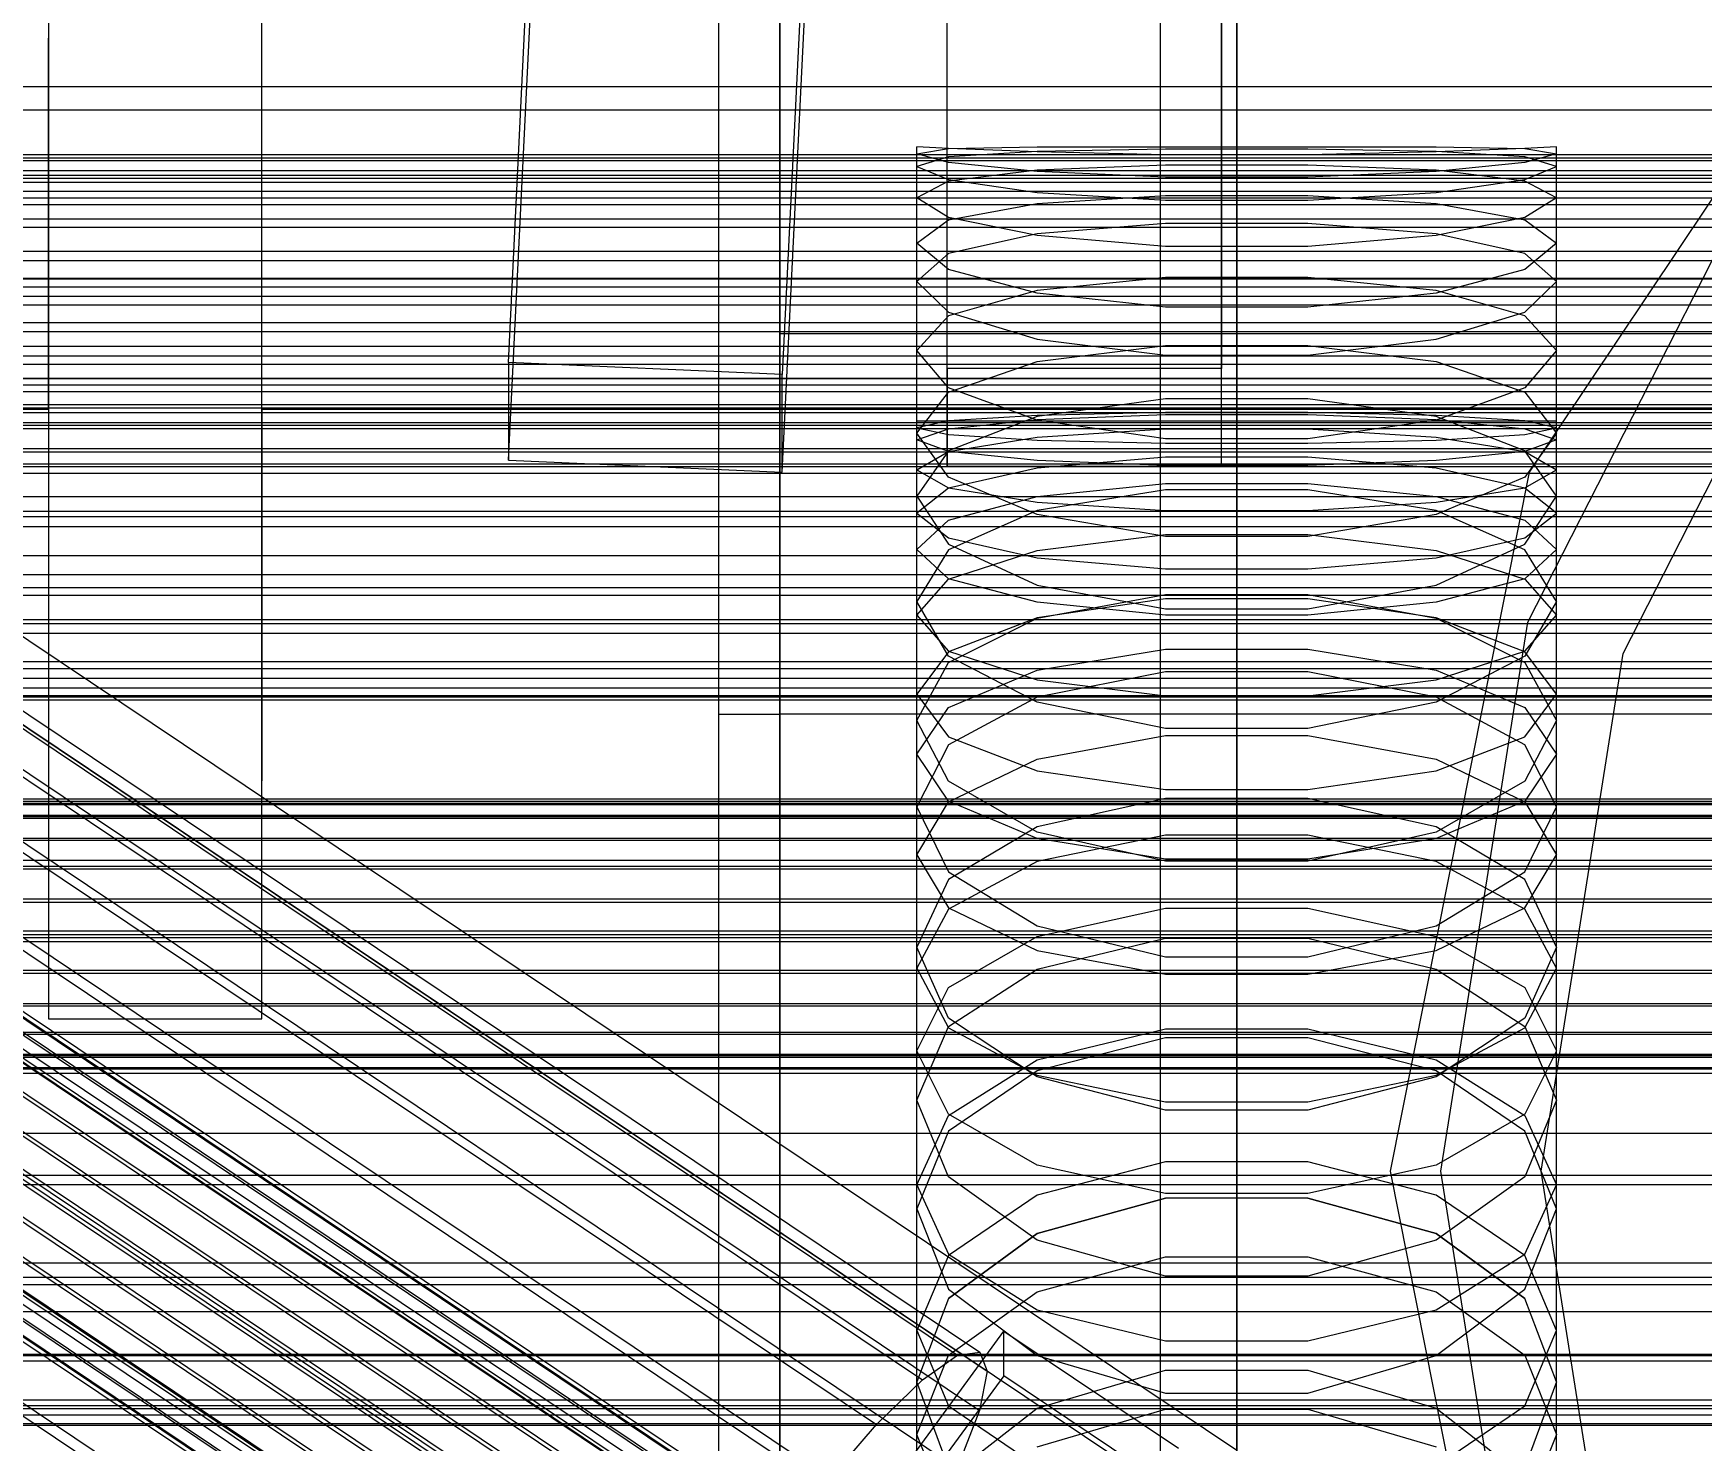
# Model space of a CAD drawing. Header units: millimetres. Extents: x -191664 to 191490, y -197311 to 10263.
# Drawn here: x -209 to -99.5, y -29967.7 to -29875.3 of the extents above; entities that cross this region are included whole.
import ezdxf

# ---------------------------------------------------------------- set-up
doc = ezdxf.new("R2010")
doc.units = ezdxf.units.MM
for name, color, linetype, lineweight in [('COTAS_USUARIO', 1, 'Continuous', 0), ('frontal_briquetadora', 7, 'Continuous', 0), ('frontal_C01', 7, 'Continuous', 0), ('frontal_C02', 7, 'Continuous', 0), ('frontal_C03', 7, 'Continuous', 0), ('frontal_secador', 7, 'Continuous', 0)]:
    doc.layers.add(name, color=color, linetype=linetype, lineweight=lineweight)
doc.dimstyles.new('PLANTA_100', dxfattribs={"dimtxt": 250, "dimasz": 150, "dimexe": 150, "dimexo": 80, "dimgap": 100, "dimtad": 1, "dimtih": 1, "dimtoh": 1, "dimdec": 1, "dimdsep": 46, "dimcen": 0.09, "dimclrd": 1, "dimclre": 1, "dimclrt": 1, "dimadec": 0, "dimazin": 0, "dimtfac": 1, "dimtdec": 4, "dimtofl": 0, "dimtmove": 0, "dimatfit": 3, "dimfxl": 1, "dimtolj": 1, "dimtzin": 0, "dimarcsym": 0})

# ---------------------------------------------------------------- blocks, each defined once
blk = doc.blocks.new('*D106')
at = {"layer": 'COTAS_USUARIO', "color": 1, "lineweight": -2, "transparency": 16777216}
for p, q in [((-1180, -29182.75), (-1180, -29032.75)), ((-60, -29332.75), (-1330, -29332.75)), ((-60, -29700), (-1330, -29700)), ((-1180, -29850), (-1180, -30000))]:
    blk.add_line(p, q, dxfattribs=at)
at = {"layer": 'COTAS_USUARIO', "color": 1, "transparency": 16777216}
for points in [[(-1205, -29182.75), (-1155, -29182.75), (-1180, -29332.75)], [(-1205, -29850), (-1155, -29850), (-1180, -29700)]]:
    blk.add_solid(points, dxfattribs=at)
at = {"layer": 'Defpoints', "color": 0, "transparency": 16777216}
for p in [(-1180, -29332.75), (20, -29332.75), (20, -29700)]:
    blk.add_point(p, dxfattribs=at)
blk = doc.blocks.new('*D109')
at = {"layer": 'COTAS_USUARIO', "color": 1, "lineweight": -2, "transparency": 16777216}
for p, q in [((-80, -28700), (-1350, -28700)), ((-1200, -31850), (-1200, -28850)), ((-80, -32000), (-1350, -32000))]:
    blk.add_line(p, q, dxfattribs=at)
at = {"layer": 'COTAS_USUARIO', "color": 1, "transparency": 16777216}
for points in [[(-1225, -28850), (-1175, -28850), (-1200, -28700)], [(-1225, -31850), (-1175, -31850), (-1200, -32000)]]:
    blk.add_solid(points, dxfattribs=at)
at = {"layer": 'Defpoints', "color": 0, "transparency": 16777216}
for p in [(-1200, -28700), (0, -28700), (0, -32000)]:
    blk.add_point(p, dxfattribs=at)
blk = doc.blocks.new('*D111')
at = {"layer": 'COTAS_USUARIO', "color": 1, "lineweight": -2, "transparency": 16777216}
for p, q in [((-80, -27700), (-1350, -27700)), ((-1200, -31850), (-1200, -27850)), ((-80, -32000), (-1350, -32000))]:
    blk.add_line(p, q, dxfattribs=at)
at = {"layer": 'COTAS_USUARIO', "color": 1, "transparency": 16777216}
for points in [[(-1225, -27850), (-1175, -27850), (-1200, -27700)], [(-1225, -31850), (-1175, -31850), (-1200, -32000)]]:
    blk.add_solid(points, dxfattribs=at)
at = {"layer": 'Defpoints', "color": 0, "transparency": 16777216}
for p in [(-1200, -27700), (0, -27700), (0, -32000)]:
    blk.add_point(p, dxfattribs=at)
blk = doc.blocks.new('*D121')
at = {"layer": 'COTAS_USUARIO', "color": 1, "lineweight": -2, "transparency": 16777216}
for p, q in [((-80, -29000), (-1350, -29000)), ((-1200, -31850), (-1200, -29150)), ((-80, -32000), (-1350, -32000))]:
    blk.add_line(p, q, dxfattribs=at)
at = {"layer": 'COTAS_USUARIO', "color": 1, "transparency": 16777216}
for points in [[(-1225, -29150), (-1175, -29150), (-1200, -29000)], [(-1225, -31850), (-1175, -31850), (-1200, -32000)]]:
    blk.add_solid(points, dxfattribs=at)
at = {"layer": 'Defpoints', "color": 0, "transparency": 16777216}
for p in [(-1200, -29000), (0, -29000), (0, -32000)]:
    blk.add_point(p, dxfattribs=at)

msp = doc.modelspace()

# ---------------------------------------------------------------- linework, layer by layer
at = {"layer": 'frontal_briquetadora', "color": 8, "true_color": 0x6f7d84}
for p, q in [((-164, -29920), (-164, -29765)), ((-160, -29920), (-160, -29765)), ((-164, -29920), (-164, -29865)), ((-160, -29920), (-160, -29865)), ((-164, -29920), (-160, -29920)), ((-164, -30100), (-164, -29920)), ((200, -29920), (-160, -29920)), ((-160, -30100), (-160, -29920))]:
    msp.add_line(p, q, dxfattribs=at)
at = {"layer": 'frontal_briquetadora', "color": 9, "true_color": 0xb9c3c2}
for p, q in [((-208, -29860), (-208, -29940)), ((-194, -29940), (-194, -29860)), ((-160, -29877.07), (-160, -29861.77)), ((-160, -29862.8), (-160, -29877.88)), ((-160, -29883.13), (-160, -29869.69)), ((-160, -29870.94), (-160, -29884.04)), ((-208, -29880.45), (-208, -29875.63)), ((-194, -29880.45), (-194, -29875.63)), ((-160, -29888.25), (-160, -29877.07)), ((-160, -29877.88), (-160, -29888.77)), ((-208, -29889.15), (-208, -29880.45)), ((-194, -29889.15), (-194, -29880.45)), ((-160, -29883.25), (-160, -29882.75)), ((-160, -29883.29), (-160, -29882.75)), ((-160, -29882.75), (-160, -29883.22)), ((-148.92, -29882.86), (-151, -29882.75)), ((-151, -29900.75), (-151, -29882.75)), ((-151, -29883.22), (-148.92, -29882.88)), ((-148.92, -29882.88), (-143.09, -29882.76)), ((-143.09, -29883.09), (-148.92, -29882.86)), ((-143.09, -29883.06), (-148.92, -29883.42)), ((-143.09, -29882.76), (-134.67, -29882.75)), ((-134.67, -29882.92), (-143.09, -29883.06)), ((-134.67, -29883.28), (-143.09, -29883.09)), ((-134.67, -29882.75), (-125.33, -29882.75)), ((-125.33, -29882.92), (-134.67, -29882.92)), ((-125.33, -29882.75), (-116.91, -29882.76)), ((-116.91, -29883.06), (-125.33, -29882.92)), ((-116.91, -29883.09), (-125.33, -29883.28)), ((-116.91, -29882.76), (-111.08, -29882.88)), ((-111.08, -29882.86), (-116.91, -29883.09)), ((-111.08, -29883.42), (-116.91, -29883.06)), ((-109, -29882.75), (-111.08, -29882.86)), ((-111.08, -29882.88), (-109, -29883.22)), ((-109, -29900.75), (-109, -29882.75)), ((-160, -29891.87), (-160, -29883.13)), ((-160, -29883.22), (-160, -29884.7)), ((-160, -29884.76), (-160, -29883.25)), ((-160, -29884.83), (-160, -29883.29)), ((-160, -29884.04), (-160, -29892.35)), ((-148.92, -29883.78), (-151, -29883.22)), ((-151, -29901.2), (-151, -29883.22)), ((-148.92, -29883.42), (-151, -29884.06)), ((-151, -29902), (-151, -29884.06)), ((-151, -29884.06), (-148.92, -29884.91)), ((-143.09, -29884.37), (-148.92, -29883.78)), ((-134.67, -29883.96), (-143.09, -29884.3)), ((-125.33, -29883.28), (-134.67, -29883.28)), ((-125.33, -29883.96), (-134.67, -29883.96)), ((-116.91, -29884.3), (-125.33, -29883.96)), ((-111.08, -29883.78), (-116.91, -29884.37)), ((-109, -29883.22), (-111.08, -29883.78)), ((-109, -29884.06), (-111.08, -29883.42)), ((-111.08, -29884.91), (-109, -29884.06)), ((-109, -29901.2), (-109, -29883.22)), ((-109, -29902), (-109, -29884.06)), ((-160, -29884.7), (-160, -29887.18)), ((-160, -29887.27), (-160, -29884.76)), ((-160, -29887.37), (-160, -29884.83)), ((-148.92, -29885.02), (-151, -29886.11)), ((-143.09, -29884.3), (-148.92, -29885.02)), ((-148.92, -29884.91), (-143.09, -29885.75)), ((-134.67, -29884.76), (-143.09, -29884.37)), ((-125.33, -29884.76), (-134.67, -29884.76)), ((-116.91, -29884.37), (-125.33, -29884.76)), ((-111.08, -29885.02), (-116.91, -29884.3)), ((-116.91, -29885.75), (-111.08, -29884.91)), ((-109, -29886.11), (-111.08, -29885.02)), ((-151, -29903.95), (-151, -29886.11)), ((-148.92, -29887.4), (-151, -29886.11)), ((-143.09, -29885.75), (-134.67, -29886.27)), ((-143.09, -29886.49), (-134.67, -29885.95)), ((-134.67, -29885.95), (-125.33, -29885.95)), ((-134.67, -29886.27), (-125.33, -29886.27)), ((-125.33, -29886.27), (-116.91, -29885.75)), ((-125.33, -29885.95), (-116.91, -29886.49)), ((-109, -29886.11), (-111.08, -29887.4)), ((-109, -29903.95), (-109, -29886.11)), ((-160, -29887.18), (-160, -29890.65)), ((-160, -29890.78), (-160, -29887.27)), ((-160, -29890.9), (-160, -29887.37)), ((-148.92, -29887.56), (-143.09, -29886.49)), ((-143.09, -29888.59), (-148.92, -29887.4)), ((-116.91, -29886.49), (-111.08, -29887.56)), ((-111.08, -29887.4), (-116.91, -29888.59)), ((-160, -29894.22), (-160, -29888.25)), ((-151, -29889.09), (-148.92, -29887.56)), ((-143.09, -29888.46), (-148.92, -29889.77)), ((-134.67, -29887.79), (-143.09, -29888.46)), ((-134.67, -29889.31), (-143.09, -29888.59)), ((-125.33, -29887.79), (-134.67, -29887.79)), ((-116.91, -29888.46), (-125.33, -29887.79)), ((-116.91, -29888.59), (-125.33, -29889.31)), ((-111.08, -29889.77), (-116.91, -29888.46)), ((-111.08, -29887.56), (-109, -29889.09)), ((-208, -29900), (-208, -29889.15)), ((-194, -29900), (-194, -29889.15)), ((-160, -29888.77), (-160, -29894.4)), ((-148.92, -29890.82), (-151, -29889.09)), ((-151, -29906.8), (-151, -29889.09)), ((-125.33, -29889.31), (-134.67, -29889.31)), ((-109, -29889.09), (-111.08, -29890.82)), ((-109, -29906.8), (-109, -29889.09)), ((-160, -29890.65), (-160, -29895.12)), ((-160, -29895.27), (-160, -29890.78)), ((-148.92, -29889.77), (-151, -29891.59)), ((-109, -29891.59), (-111.08, -29889.77)), ((-160, -29895.43), (-160, -29890.9)), ((-160, -29895.04), (-160, -29891.87)), ((-151, -29909.18), (-151, -29891.59)), ((-151, -29891.59), (-148.92, -29893.62)), ((-143.09, -29892.36), (-148.92, -29890.82)), ((-134.67, -29891.33), (-143.09, -29892.2)), ((-125.33, -29891.33), (-134.67, -29891.33)), ((-116.91, -29892.2), (-125.33, -29891.33)), ((-111.08, -29890.82), (-116.91, -29892.36)), ((-111.08, -29893.62), (-109, -29891.59)), ((-109, -29909.18), (-109, -29891.59)), ((-160, -29892.35), (-160, -29895.04)), ((-143.09, -29892.2), (-148.92, -29893.86)), ((-134.67, -29893.28), (-143.09, -29892.36)), ((-116.91, -29892.36), (-125.33, -29893.28)), ((-111.08, -29893.86), (-116.91, -29892.2)), ((-148.92, -29893.86), (-151, -29896.12)), ((-148.92, -29893.62), (-143.09, -29895.39)), ((-125.33, -29893.28), (-134.67, -29893.28)), ((-116.91, -29895.39), (-111.08, -29893.62)), ((-109, -29896.12), (-111.08, -29893.86)), ((-160, -29894.4), (-160, -29894.22)), ((200, -29895.04), (-160, -29895.04)), ((-160, -29895.12), (-160, -29900.55)), ((-160, -29900.74), (-160, -29895.27)), ((-160, -29900.93), (-160, -29895.43)), ((-148.92, -29898.58), (-151, -29896.12)), ((-151, -29913.5), (-151, -29896.12)), ((-143.09, -29895.39), (-134.67, -29896.44)), ((-143.09, -29896.86), (-134.67, -29895.8)), ((-134.67, -29895.8), (-125.33, -29895.8)), ((-125.33, -29896.44), (-116.91, -29895.39)), ((-125.33, -29895.8), (-116.91, -29896.86)), ((-109, -29896.12), (-111.08, -29898.58)), ((-109, -29913.5), (-109, -29896.12)), ((-148.92, -29898.87), (-143.09, -29896.86)), ((-134.67, -29896.44), (-125.33, -29896.44)), ((-116.91, -29896.86), (-111.08, -29898.87)), ((-151, -29901.55), (-148.92, -29898.87)), ((-143.09, -29900.7), (-148.92, -29898.58)), ((-134.67, -29899.29), (-143.09, -29900.47)), ((-125.33, -29899.29), (-134.67, -29899.29)), ((-116.91, -29900.47), (-125.33, -29899.29)), ((-111.08, -29898.58), (-116.91, -29900.7)), ((-111.08, -29898.87), (-109, -29901.55)), ((-208, -29900), (-210, -29900)), ((-208, -29900), (-208, -29910.85)), ((184, -29900), (-194, -29900)), ((-194, -29900), (-194, -29910.85)), ((-160, -29900.55), (-160, -29906.95)), ((-143.09, -29900.4), (-148.92, -29900.75)), ((-143.09, -29900.47), (-148.92, -29902.71)), ((-134.67, -29900.2), (-143.09, -29900.4)), ((-143.09, -29900.66), (-134.67, -29900.33)), ((-125.33, -29900.2), (-134.67, -29900.2)), ((-134.67, -29900.33), (-125.33, -29900.33)), ((-116.91, -29900.4), (-125.33, -29900.2)), ((-125.33, -29900.33), (-116.91, -29900.66)), ((-111.08, -29900.75), (-116.91, -29900.4)), ((-111.08, -29902.71), (-116.91, -29900.47)), ((-160, -29907.17), (-160, -29900.74)), ((-160, -29907.38), (-160, -29900.93)), ((-151, -29900.75), (-148.92, -29900.75)), ((-148.92, -29900.75), (-151, -29901.2)), ((-151, -29901.2), (-148.92, -29901.65)), ((-151, -29902), (-148.92, -29901.26)), ((-148.92, -29904.44), (-151, -29901.55)), ((-151, -29918.69), (-151, -29901.55)), ((-148.92, -29901.26), (-143.09, -29900.66)), ((-148.92, -29900.75), (-143.09, -29900.75)), ((-148.92, -29901.65), (-143.09, -29902.01)), ((-134.67, -29901.93), (-143.09, -29900.7)), ((-143.09, -29900.75), (-134.67, -29900.75)), ((-143.09, -29901.81), (-134.67, -29901.28)), ((-134.67, -29900.75), (-125.33, -29900.75)), ((-134.67, -29901.28), (-125.33, -29901.28)), ((-116.91, -29900.7), (-125.33, -29901.93)), ((-125.33, -29900.75), (-116.91, -29900.75)), ((-125.33, -29901.28), (-116.91, -29901.81)), ((-116.91, -29900.66), (-111.08, -29901.26)), ((-116.91, -29900.75), (-111.08, -29900.75)), ((-116.91, -29902.01), (-111.08, -29901.65)), ((-111.08, -29900.75), (-109, -29900.75)), ((-109, -29901.2), (-111.08, -29900.75)), ((-111.08, -29901.65), (-109, -29901.2)), ((-111.08, -29901.26), (-109, -29902)), ((-109, -29901.55), (-111.08, -29904.44)), ((-109, -29918.69), (-109, -29901.55)), ((-148.92, -29902.75), (-151, -29902)), ((-148.92, -29902.71), (-151, -29905.68)), ((-151, -29903.95), (-148.92, -29902.76)), ((-148.92, -29902.76), (-143.09, -29901.81)), ((-143.09, -29903.34), (-148.92, -29902.75)), ((-143.09, -29902.01), (-134.67, -29902.21)), ((-125.33, -29901.93), (-134.67, -29901.93)), ((-134.67, -29902.21), (-125.33, -29902.21)), ((-125.33, -29902.21), (-116.91, -29902.01)), ((-116.91, -29901.81), (-111.08, -29902.76)), ((-111.08, -29902.75), (-116.91, -29903.34)), ((-109, -29902), (-111.08, -29902.75)), ((-109, -29905.68), (-111.08, -29902.71)), ((-111.08, -29902.76), (-109, -29903.95)), ((-143.09, -29903.86), (-148.92, -29905.16)), ((-134.67, -29903.13), (-143.09, -29903.86)), ((-134.67, -29903.67), (-143.09, -29903.34)), ((-125.33, -29903.13), (-134.67, -29903.13)), ((-125.33, -29903.67), (-134.67, -29903.67)), ((-116.91, -29903.86), (-125.33, -29903.13)), ((-116.91, -29903.34), (-125.33, -29903.67)), ((-111.08, -29905.16), (-116.91, -29903.86)), ((-151, -29903.95), (-148.92, -29905.14)), ((-143.09, -29906.9), (-148.92, -29904.44)), ((-143.09, -29905.72), (-134.67, -29904.86)), ((-134.67, -29904.86), (-125.33, -29904.86)), ((-125.33, -29904.86), (-116.91, -29905.72)), ((-111.08, -29904.44), (-116.91, -29906.9)), ((-111.08, -29905.14), (-109, -29903.95)), ((-148.92, -29905.16), (-151, -29906.8)), ((-151, -29922.63), (-151, -29905.68)), ((-151, -29905.68), (-148.92, -29908.85)), ((-148.92, -29905.14), (-143.09, -29906.09)), ((-148.92, -29907.26), (-143.09, -29905.72)), ((-134.67, -29905.27), (-143.09, -29906.64)), ((-143.09, -29906.09), (-134.67, -29906.62)), ((-125.33, -29905.27), (-134.67, -29905.27)), ((-116.91, -29906.64), (-125.33, -29905.27)), ((-125.33, -29906.62), (-116.91, -29906.09)), ((-116.91, -29906.09), (-111.08, -29905.14)), ((-116.91, -29905.72), (-111.08, -29907.26)), ((-109, -29906.8), (-111.08, -29905.16)), ((-111.08, -29908.85), (-109, -29905.68)), ((-109, -29922.63), (-109, -29905.68)), ((-160, -29906.95), (-160, -29914.29)), ((-160, -29914.54), (-160, -29907.17)), ((-151, -29906.8), (-148.92, -29908.43)), ((-143.09, -29906.64), (-148.92, -29909.22)), ((-134.67, -29908.33), (-143.09, -29906.9)), ((-134.67, -29906.62), (-125.33, -29906.62)), ((-116.91, -29906.9), (-125.33, -29908.33)), ((-111.08, -29909.22), (-116.91, -29906.64)), ((-111.08, -29908.43), (-109, -29906.8)), ((-160, -29914.78), (-160, -29907.38)), ((-151, -29909.18), (-148.92, -29907.26)), ((-143.09, -29909.25), (-134.67, -29908.2)), ((-134.67, -29908.2), (-125.33, -29908.2)), ((-125.33, -29908.2), (-116.91, -29909.25)), ((-111.08, -29907.26), (-109, -29909.18)), ((-148.92, -29911.11), (-151, -29909.18)), ((-148.92, -29909.22), (-151, -29912.61)), ((-148.92, -29908.43), (-143.09, -29909.73)), ((-148.92, -29908.85), (-143.09, -29911.53)), ((-148.92, -29911.14), (-143.09, -29909.25)), ((-125.33, -29908.33), (-134.67, -29908.33)), ((-116.91, -29909.73), (-111.08, -29908.43)), ((-116.91, -29911.53), (-111.08, -29908.85)), ((-116.91, -29909.25), (-111.08, -29911.14)), ((-109, -29909.18), (-111.08, -29911.11)), ((-109, -29912.61), (-111.08, -29909.22)), ((-143.09, -29909.73), (-134.67, -29910.46)), ((-134.67, -29910.46), (-125.33, -29910.46)), ((-125.33, -29910.46), (-116.91, -29909.73)), ((-208, -29910.85), (-208, -29919.55)), ((-194, -29910.85), (-194, -29919.55)), ((-151, -29913.5), (-148.92, -29911.14)), ((-143.09, -29912.65), (-148.92, -29911.11)), ((-143.09, -29911.53), (-134.67, -29913.08)), ((-125.33, -29913.08), (-116.91, -29911.53)), ((-111.08, -29911.11), (-116.91, -29912.65)), ((-111.08, -29911.14), (-109, -29913.5)), ((-148.92, -29916.19), (-151, -29912.61)), ((-151, -29929.24), (-151, -29912.61)), ((-143.09, -29913.7), (-134.67, -29912.14)), ((-134.67, -29912.43), (-143.09, -29913.67)), ((-134.67, -29913.51), (-143.09, -29912.65)), ((-134.67, -29912.14), (-125.33, -29912.14)), ((-125.33, -29912.43), (-134.67, -29912.43)), ((-125.33, -29912.14), (-116.91, -29913.7)), ((-116.91, -29913.67), (-125.33, -29912.43)), ((-116.91, -29912.65), (-125.33, -29913.51)), ((-109, -29912.61), (-111.08, -29916.19)), ((-109, -29929.24), (-109, -29912.61)), ((-151, -29913.5), (-148.92, -29915.86)), ((-143.09, -29913.67), (-148.92, -29915.9)), ((-148.92, -29916.61), (-143.09, -29913.7)), ((-134.67, -29913.08), (-125.33, -29913.08)), ((-125.33, -29913.51), (-134.67, -29913.51)), ((-111.08, -29915.9), (-116.91, -29913.67)), ((-116.91, -29913.7), (-111.08, -29916.61)), ((-111.08, -29915.86), (-109, -29913.5)), ((-160, -29914.29), (-160, -29922.56)), ((-160, -29922.84), (-160, -29914.54)), ((-160, -29923.11), (-160, -29914.78)), ((-148.92, -29915.9), (-151, -29918.69)), ((-148.92, -29915.86), (-143.09, -29917.75)), ((-143.09, -29917.1), (-134.67, -29915.73)), ((-134.67, -29915.73), (-125.33, -29915.73)), ((-125.33, -29915.73), (-116.91, -29917.1)), ((-116.91, -29917.75), (-111.08, -29915.86)), ((-109, -29918.69), (-111.08, -29915.9)), ((-151, -29920.41), (-148.92, -29916.61)), ((-143.09, -29919.21), (-148.92, -29916.19)), ((-111.08, -29916.19), (-116.91, -29919.21)), ((-111.08, -29916.61), (-109, -29920.41)), ((-148.92, -29919.56), (-143.09, -29917.1)), ((-134.67, -29917.21), (-143.09, -29918.89)), ((-143.09, -29917.75), (-134.67, -29918.8)), ((-125.33, -29917.21), (-134.67, -29917.21)), ((-116.91, -29918.89), (-125.33, -29917.21)), ((-125.33, -29918.8), (-116.91, -29917.75)), ((-116.91, -29917.1), (-111.08, -29919.56)), ((-151, -29918.69), (-148.92, -29921.48)), ((-143.09, -29918.89), (-148.92, -29922.02)), ((-134.67, -29920.94), (-143.09, -29919.21)), ((-134.67, -29918.8), (-125.33, -29918.8)), ((-116.91, -29919.21), (-125.33, -29920.94)), ((-111.08, -29922.02), (-116.91, -29918.89)), ((-111.08, -29921.48), (-109, -29918.69)), ((-208, -29919.55), (-208, -29924.37)), ((-194, -29919.55), (-194, -29924.37)), ((-151, -29922.63), (-148.92, -29919.56)), ((-111.08, -29919.56), (-109, -29922.63)), ((-148.92, -29924.4), (-151, -29920.41)), ((-151, -29936.68), (-151, -29920.41)), ((-143.09, -29922.96), (-134.67, -29921.4)), ((-125.33, -29920.94), (-134.67, -29920.94)), ((-134.67, -29921.4), (-125.33, -29921.4)), ((-125.33, -29921.4), (-116.91, -29922.96)), ((-109, -29920.41), (-111.08, -29924.4)), ((-109, -29936.68), (-109, -29920.41)), ((-148.92, -29922.02), (-151, -29926.09)), ((-148.92, -29921.48), (-143.09, -29923.71)), ((-116.91, -29923.71), (-111.08, -29921.48)), ((-109, -29926.09), (-111.08, -29922.02)), ((-160, -29922.56), (-160, -29931.74)), ((-160, -29932.04), (-160, -29922.84)), ((-160, -29932.34), (-160, -29923.11)), ((-148.92, -29925.7), (-151, -29922.63)), ((-148.92, -29925.75), (-143.09, -29922.96)), ((-116.91, -29922.96), (-111.08, -29925.75)), ((-109, -29922.63), (-111.08, -29925.7)), ((-143.09, -29927.74), (-148.92, -29924.4)), ((-143.09, -29923.71), (-134.67, -29924.95)), ((-125.33, -29924.95), (-116.91, -29923.71)), ((-111.08, -29924.4), (-116.91, -29927.74)), ((-151, -29929.24), (-148.92, -29925.75)), ((-143.09, -29928.16), (-148.92, -29925.7)), ((-134.67, -29925.53), (-143.09, -29927.39)), ((-134.67, -29924.95), (-125.33, -29924.95)), ((-125.33, -29925.53), (-134.67, -29925.53)), ((-116.91, -29927.39), (-125.33, -29925.53)), ((-111.08, -29925.7), (-116.91, -29928.16)), ((-111.08, -29925.75), (-109, -29929.24)), ((-151, -29942.1), (-151, -29926.09)), ((-151, -29926.09), (-148.92, -29930.34)), ((-111.08, -29930.34), (-109, -29926.09)), ((-109, -29942.1), (-109, -29926.09)), ((-143.09, -29927.39), (-148.92, -29930.84)), ((-134.67, -29929.65), (-143.09, -29927.74)), ((-134.67, -29927.93), (-143.09, -29929.66)), ((-125.33, -29927.93), (-134.67, -29927.93)), ((-116.91, -29927.74), (-125.33, -29929.65)), ((-116.91, -29929.66), (-125.33, -29927.93)), ((-111.08, -29930.84), (-116.91, -29927.39)), ((-134.67, -29929.52), (-143.09, -29928.16)), ((-116.91, -29928.16), (-125.33, -29929.52)), ((-151, -29929.24), (-148.92, -29932.72)), ((-143.09, -29929.66), (-148.92, -29932.79)), ((-125.33, -29929.52), (-134.67, -29929.52)), ((-125.33, -29929.65), (-134.67, -29929.65)), ((-111.08, -29932.79), (-116.91, -29929.66)), ((-111.08, -29932.72), (-109, -29929.24)), ((-148.92, -29930.84), (-151, -29935.3)), ((-148.92, -29930.34), (-143.09, -29933.89)), ((-116.91, -29933.89), (-111.08, -29930.34)), ((-109, -29935.3), (-111.08, -29930.84)), ((-160, -29931.74), (-160, -29941.79)), ((-160, -29942.12), (-160, -29932.04)), ((-160, -29942.45), (-160, -29932.34)), ((-148.92, -29932.79), (-151, -29936.68)), ((-148.92, -29932.72), (-143.09, -29935.52)), ((-143.09, -29934.6), (-134.67, -29932.74)), ((-134.67, -29932.74), (-125.33, -29932.74)), ((-125.33, -29932.74), (-116.91, -29934.6)), ((-116.91, -29935.52), (-111.08, -29932.72)), ((-109, -29936.68), (-111.08, -29932.79)), ((-148.92, -29937.94), (-143.09, -29934.6)), ((-143.09, -29933.89), (-134.67, -29935.92)), ((-125.33, -29935.92), (-116.91, -29933.89)), ((-116.91, -29934.6), (-111.08, -29937.94)), ((-148.92, -29939.95), (-151, -29935.3)), ((-151, -29950.89), (-151, -29935.3)), ((-143.09, -29936.73), (-134.67, -29934.69)), ((-143.09, -29935.52), (-134.67, -29937.07)), ((-134.67, -29934.69), (-125.33, -29934.69)), ((-125.33, -29934.69), (-116.91, -29936.73)), ((-125.33, -29937.07), (-116.91, -29935.52)), ((-109, -29935.3), (-111.08, -29939.95)), ((-109, -29950.89), (-109, -29935.3)), ((-151, -29936.68), (-148.92, -29940.58)), ((-148.92, -29940.49), (-143.09, -29936.73)), ((-134.67, -29935.92), (-125.33, -29935.92)), ((-116.91, -29936.73), (-111.08, -29940.49)), ((-111.08, -29940.58), (-109, -29936.68)), ((-134.67, -29937.07), (-125.33, -29937.07)), ((-151, -29942.1), (-148.92, -29937.94)), ((-111.08, -29937.94), (-109, -29942.1)), ((-208, -29940), (-194, -29940)), ((-143.09, -29943.81), (-148.92, -29939.95)), ((-111.08, -29939.95), (-116.91, -29943.81)), ((-151, -29945.33), (-148.92, -29940.49)), ((-148.92, -29940.58), (-143.09, -29943.7)), ((-143.09, -29942.68), (-134.67, -29940.65)), ((-134.67, -29940.65), (-125.33, -29940.65)), ((-125.33, -29940.65), (-116.91, -29942.68)), ((-116.91, -29943.7), (-111.08, -29940.58)), ((-111.08, -29940.49), (-109, -29945.33)), ((-160, -29941.79), (-160, -29952.7)), ((-160, -29953.06), (-160, -29942.12)), ((-148.92, -29946.26), (-151, -29942.1)), ((-134.67, -29941.25), (-143.09, -29943.4)), ((-125.33, -29941.25), (-134.67, -29941.25)), ((-116.91, -29943.4), (-125.33, -29941.25)), ((-109, -29942.1), (-111.08, -29946.26)), ((-160, -29953.41), (-160, -29942.45)), ((-148.92, -29946.33), (-143.09, -29942.68)), ((-116.91, -29942.68), (-111.08, -29946.33)), ((-143.09, -29943.4), (-148.92, -29947.37)), ((-143.09, -29943.7), (-134.67, -29945.44)), ((-134.67, -29946), (-143.09, -29943.81)), ((-125.33, -29945.44), (-116.91, -29943.7)), ((-116.91, -29943.81), (-125.33, -29946)), ((-111.08, -29947.37), (-116.91, -29943.4)), ((-148.92, -29950.36), (-151, -29945.33)), ((-151, -29960.46), (-151, -29945.33)), ((-134.67, -29945.44), (-125.33, -29945.44)), ((-109, -29945.33), (-111.08, -29950.36)), ((-109, -29960.46), (-109, -29945.33)), ((-151, -29950.89), (-148.92, -29946.33)), ((-143.09, -29949.6), (-148.92, -29946.26)), ((-125.33, -29946), (-134.67, -29946)), ((-111.08, -29946.26), (-116.91, -29949.6)), ((-111.08, -29946.33), (-109, -29950.89)), ((-148.92, -29947.37), (-151, -29952.47)), ((-109, -29952.47), (-111.08, -29947.37)), ((-134.67, -29949.37), (-143.09, -29951.57)), ((-134.67, -29951.45), (-143.09, -29949.6)), ((-125.33, -29949.37), (-134.67, -29949.37)), ((-116.91, -29951.57), (-125.33, -29949.37)), ((-116.91, -29949.6), (-125.33, -29951.45)), ((-151, -29950.89), (-148.92, -29955.45)), ((-143.09, -29954.52), (-148.92, -29950.36)), ((-111.08, -29950.36), (-116.91, -29954.52)), ((-111.08, -29955.45), (-109, -29950.89)), ((-143.09, -29951.57), (-148.92, -29955.52)), ((-134.67, -29951.77), (-143.09, -29954.08)), ((-143.09, -29954.09), (-134.67, -29951.77)), ((-125.33, -29951.45), (-134.67, -29951.45)), ((-125.33, -29951.77), (-134.67, -29951.77)), ((-116.91, -29954.08), (-125.33, -29951.77)), ((-125.33, -29951.77), (-116.91, -29954.09)), ((-111.08, -29955.52), (-116.91, -29951.57)), ((-160, -29952.7), (-160, -29964.44)), ((-160, -29964.82), (-160, -29953.06)), ((-151, -29967.27), (-151, -29952.47)), ((-151, -29952.47), (-148.92, -29957.74)), ((-111.08, -29957.74), (-109, -29952.47)), ((-109, -29967.27), (-109, -29952.47)), ((-160, -29965.2), (-160, -29953.41)), ((-143.09, -29954.08), (-148.92, -29958.34)), ((-148.92, -29958.34), (-143.09, -29954.09)), ((-111.08, -29958.34), (-116.91, -29954.08)), ((-116.91, -29954.09), (-111.08, -29958.34)), ((-134.67, -29956.88), (-143.09, -29954.52)), ((-116.91, -29954.52), (-125.33, -29956.88)), ((-148.92, -29955.52), (-151, -29960.46)), ((-148.92, -29955.45), (-143.09, -29959.1)), ((-143.09, -29957.92), (-134.67, -29955.61)), ((-134.67, -29955.61), (-125.33, -29955.61)), ((-125.33, -29955.61), (-116.91, -29957.92)), ((-116.91, -29959.1), (-111.08, -29955.45)), ((-109, -29960.46), (-111.08, -29955.52)), ((-125.33, -29956.88), (-134.67, -29956.88)), ((-148.92, -29958.34), (-151, -29963.81)), ((-148.92, -29957.74), (-143.09, -29962.09)), ((-148.92, -29962.08), (-143.09, -29957.92)), ((-116.91, -29962.09), (-111.08, -29957.74)), ((-116.91, -29957.92), (-111.08, -29962.08)), ((-109, -29963.81), (-111.08, -29958.34)), ((-143.09, -29959.1), (-134.67, -29961.13)), ((-125.33, -29961.13), (-116.91, -29959.1)), ((-151, -29960.46), (-148.92, -29965.4)), ((-111.08, -29965.4), (-109, -29960.46)), ((-134.67, -29961.13), (-125.33, -29961.13)), ((-151, -29967.27), (-148.92, -29962.08)), ((-143.09, -29962.09), (-134.67, -29964.56)), ((-143.09, -29965.54), (-134.67, -29963.06)), ((-134.67, -29963.06), (-125.33, -29963.06)), ((-125.33, -29964.56), (-116.91, -29962.09)), ((-125.33, -29963.06), (-116.91, -29965.54)), ((-111.08, -29962.08), (-109, -29967.27)), ((-148.92, -29969.44), (-151, -29963.81)), ((-151, -29978.09), (-151, -29963.81)), ((-109, -29963.81), (-111.08, -29969.44)), ((-109, -29978.09), (-109, -29963.81)), ((-160, -29964.44), (-160, -29976.97)), ((-160, -29977.38), (-160, -29964.82)), ((-160, -29977.78), (-160, -29965.2)), ((-134.67, -29964.56), (-125.33, -29964.56)), ((-148.92, -29965.4), (-143.09, -29969.36)), ((-148.92, -29970.08), (-143.09, -29965.54)), ((-143.09, -29968.09), (-134.67, -29965.62)), ((-134.67, -29965.62), (-125.33, -29965.62)), ((-125.33, -29965.62), (-116.91, -29968.09)), ((-116.91, -29969.36), (-111.08, -29965.4)), ((-116.91, -29965.54), (-111.08, -29970.08)), ((-148.92, -29972.45), (-151, -29967.27)), ((-109, -29967.27), (-111.08, -29972.45))]:
    msp.add_line(p, q, dxfattribs=at)
at = {"layer": 'frontal_C01', "color": 139, "true_color": 0x345e4e}
for p, q in [((-130, -30116.06), (-130, -29803.88)), ((-130, -29809.56), (-130, -30121.75))]:
    msp.add_line(p, q, dxfattribs=at)
at = {"layer": 'frontal_C01', "color": 139, "true_color": 0x354b57}
for p, q in [((-177.81, -29896.92), (-174.94, -29838.1)), ((-156.96, -29838.89), (-159.83, -29897.7)), ((-177.81, -29903.32), (-174.94, -29844.5)), ((-159.83, -29904.11), (-156.96, -29845.29)), ((-149, -29897.31), (-149, -29852.22)), ((-131, -29852.22), (-131, -29897.31)), ((-149, -29903.71), (-149, -29858.62)), ((-131, -29903.71), (-131, -29858.62)), ((-425, -29891.43), (425, -29891.43)), ((-159.83, -29897.7), (-177.81, -29896.92)), ((-177.81, -29896.92), (-177.81, -29903.32)), ((-131, -29897.31), (-149, -29897.31)), ((-149, -29897.31), (-149, -29903.71)), ((-131, -29903.71), (-131, -29897.31)), ((-159.83, -29904.11), (-159.83, -29897.7)), ((425, -29902.8), (-425, -29902.8)), ((-177.81, -29903.32), (-159.83, -29904.11)), ((-149, -29903.71), (-131, -29903.71)), ((425, -29907.7), (-425, -29907.7)), ((-425, -29919.06), (425, -29919.06))]:
    msp.add_line(p, q, dxfattribs=at)
at = {"layer": 'frontal_C02', "color": 139, "true_color": 0x345e4e}
for p, q in [((-130, -29968.33), (-130, -29683.51)), ((-130, -29689.25), (-130, -29974.07)), ((-130, -29968.33), (-228.3, -29902.47)), ((-228.3, -29908.22), (-130, -29974.07))]:
    msp.add_line(p, q, dxfattribs=at)
at = {"layer": 'frontal_C02', "color": 252, "true_color": 0x83939a}
for p, q in [((-332.63, -29838.58), (-148.32, -29962.07)), ((-331.18, -29838.38), (-146.87, -29961.87)), ((-334.94, -29840.21), (-150.63, -29963.69)), ((-330.69, -29839.63), (-146.38, -29963.11)), ((-331.2, -29842.23), (-146.89, -29965.71)), ((-337.95, -29843.15), (-153.64, -29966.63)), ((-332.66, -29846.01), (-148.35, -29969.49)), ((-341.46, -29847.2), (-157.15, -29970.69)), ((-334.98, -29850.7), (-150.67, -29974.19)), ((-160.92, -29975.58), (-345.23, -29852.1)), ((-338, -29856), (-153.69, -29979.49)), ((-349, -29857.5), (-164.69, -29980.98)), ((-341.52, -29861.54), (-157.21, -29985.03)), ((-352.52, -29863.04), (-168.21, -29986.52)), ((-345.29, -29866.94), (-160.98, -29990.43)), ((-355.54, -29868.34), (-171.23, -29991.82)), ((-349.06, -29871.84), (-164.75, -29995.32)), ((-311.15, -29878.8), (311.15, -29878.8)), ((-311.15, -29880.33), (311.15, -29880.33)), ((311.15, -29884.83), (-311.15, -29884.83)), ((-311.15, -29886.54), (311.15, -29886.54)), ((-311.15, -29891.37), (311.15, -29891.37)), ((-311.15, -29893.14), (311.15, -29893.14)), ((-311.15, -29897.97), (311.15, -29897.97)), ((-311.15, -29899.68), (311.15, -29899.68)), ((-311.15, -29904.18), (311.15, -29904.18)), ((-311.15, -29905.71), (311.15, -29905.71)), ((-311.15, -29909.58), (311.15, -29909.58)), ((-311.15, -29910.83), (311.15, -29910.83)), ((-311.15, -29913.79), (311.15, -29913.79)), ((-311.15, -29914.68), (311.15, -29914.68)), ((-311.15, -29916.54), (311.15, -29916.54)), ((-311.15, -29917), (311.15, -29917)), ((-311.15, -29917.64), (311.15, -29917.64)), ((-148.32, -29962.07), (-146.87, -29961.87)), ((-146.87, -29961.87), (-146.38, -29963.11)), ((-150.63, -29963.69), (-148.32, -29962.07)), ((-153.64, -29966.63), (-150.63, -29963.69)), ((-146.38, -29963.11), (-146.89, -29965.71)), ((-146.89, -29965.71), (-148.35, -29969.49)), ((-157.15, -29970.69), (-153.64, -29966.63))]:
    msp.add_line(p, q, dxfattribs=at)
at = {"layer": 'frontal_C02', "color": 9, "true_color": 0xbac6cb}
for p, q in [((-355.53, -29842.22), (-141.73, -29985.46)), ((-355.02, -29842.15), (-141.22, -29985.39)), ((-354.84, -29842.59), (-141.04, -29985.84)), ((-356.35, -29842.8), (-142.55, -29986.04)), ((-355.02, -29843.51), (-141.22, -29986.76)), ((-357.42, -29843.84), (-143.62, -29987.08)), ((-358.66, -29845.28), (-144.86, -29988.52)), ((-355.54, -29844.85), (-141.74, -29988.09)), ((-356.36, -29846.52), (-142.56, -29989.76)), ((-146.2, -29990.25), (-360, -29847.01)), ((-361.33, -29848.93), (-147.53, -29992.17)), ((-357.43, -29848.4), (-143.64, -29991.64)), ((-362.58, -29850.89), (-148.78, -29994.13)), ((-358.68, -29850.36), (-144.88, -29993.6)), ((-360.02, -29852.27), (-146.22, -29995.51)), ((-363.65, -29852.77), (-149.85, -29996.01)), ((-364.47, -29854.43), (-150.67, -29997.67)), ((-361.35, -29854.01), (-147.55, -29997.25)), ((-362.6, -29855.44), (-148.8, -29998.69)), ((-365.17, -29856.69), (-151.37, -29999.93)), ((-364.99, -29855.77), (-151.19, -29999.01)), ((-363.66, -29856.49), (-149.86, -29999.73)), ((-364.99, -29857.13), (-151.2, -30000.37)), ((-364.48, -29857.06), (-150.68, -30000.3)), ((-440, -29883.26), (440, -29883.26)), ((-440, -29883.48), (440, -29883.48)), ((-440, -29883.65), (440, -29883.65)), ((-440, -29884.31), (440, -29884.31)), ((-440, -29884.62), (440, -29884.62)), ((-440, -29885.67), (440, -29885.67)), ((-440, -29886.11), (440, -29886.11)), ((-440, -29887.48), (440, -29887.48)), ((-440, -29888.03), (440, -29888.03)), ((440, -29889.62), (-440, -29889.62)), ((-440, -29890.23), (440, -29890.23)), ((-440, -29891.94), (440, -29891.94)), ((-440, -29892.57), (440, -29892.57)), ((-440, -29894.28), (440, -29894.28)), ((-440, -29894.88), (440, -29894.88)), ((-440, -29896.48), (440, -29896.48)), ((-440, -29897.02), (440, -29897.02)), ((-440, -29898.39), (440, -29898.39)), ((-440, -29898.83), (440, -29898.83)), ((-440, -29899.89), (440, -29899.89)), ((-440, -29900.2), (440, -29900.2)), ((-440, -29900.86), (440, -29900.86)), ((-440, -29901.02), (440, -29901.02)), ((-440, -29901.25), (440, -29901.25))]:
    msp.add_line(p, q, dxfattribs=at)
at = {"layer": 'frontal_C02', "color": 139, "true_color": 0x354b57}
for p, q in [((-450, -29914.05), (450, -29914.05)), ((450, -29925.74), (-450, -29925.74)), ((450, -29947.52), (-450, -29947.52)), ((-450, -29959.21), (450, -29959.21)), ((-172.81, -29998.09), (-145.28, -29960.5)), ((-145.29, -29963.42), (-145.28, -29960.5)), ((-145.28, -29960.5), (-133.81, -29968.18)), ((-145.29, -29963.42), (-172.82, -30001.02)), ((-133.82, -29971.11), (-145.29, -29963.42))]:
    msp.add_line(p, q, dxfattribs=at)
at = {"layer": 'frontal_C03', "color": 139, "true_color": 0x354b57}
for p, q in [((-450, -29885.09), (450, -29885.09)), ((450, -29895.86), (-450, -29895.86)), ((450, -29918.8), (-450, -29918.8)), ((-450, -29929.57), (450, -29929.57))]:
    msp.add_line(p, q, dxfattribs=at)
at = {"layer": 'frontal_C03', "color": 139, "true_color": 0x345e4e}
for p, q in [((0, -29897.97), (-250, -29897.97)), ((-250, -29903.75), (0, -29903.75))]:
    msp.add_line(p, q, dxfattribs=at)
at = {"layer": 'frontal_C03', "color": 252, "true_color": 0x83939a}
for p, q in [((-250, -29902.57), (250, -29902.57)), ((-250, -29903.57), (250, -29903.57)), ((-250, -29903.75), (250, -29903.75)), ((-250, -29906.68), (250, -29906.68)), ((-250, -29907.03), (250, -29907.03)), ((-250, -29911.69), (250, -29911.69)), ((-250, -29912.18), (250, -29912.18)), ((-250, -29918.26), (250, -29918.26)), ((-250, -29918.87), (250, -29918.87)), ((250, -29925.95), (-250, -29925.95)), ((-250, -29926.62), (250, -29926.62)), ((-250, -29934.22), (250, -29934.22)), ((-250, -29934.91), (250, -29934.91)), ((-250, -29942.51), (250, -29942.51)), ((-250, -29943.18), (250, -29943.18)), ((-250, -29950.26), (250, -29950.26)), ((-250, -29950.86), (250, -29950.86)), ((-250, -29956.94), (250, -29956.94)), ((-250, -29957.44), (250, -29957.44)), ((-250, -29962.1), (250, -29962.1)), ((-250, -29962.45), (250, -29962.45)), ((-250, -29965.38), (250, -29965.38)), ((-250, -29965.56), (250, -29965.56)), ((-250, -29966.56), (250, -29966.56))]:
    msp.add_line(p, q, dxfattribs=at)
at = {"layer": 'frontal_C03', "color": 9, "true_color": 0xbac6cb}
for p, q in [((-268, -29925.56), (268, -29925.56)), ((-268, -29925.85), (268, -29925.85)), ((-268, -29925.9), (268, -29925.9)), ((-268, -29926.72), (268, -29926.72)), ((-268, -29926.82), (268, -29926.82)), ((-268, -29928.13), (268, -29928.13)), ((-268, -29928.27), (268, -29928.27)), ((-268, -29929.98), (268, -29929.98)), ((-268, -29930.15), (268, -29930.15)), ((268, -29932.14), (-268, -29932.14)), ((-268, -29932.33), (268, -29932.33)), ((-268, -29934.47), (268, -29934.47)), ((-268, -29934.66), (268, -29934.66)), ((-268, -29936.8), (268, -29936.8)), ((-268, -29936.99), (268, -29936.99)), ((-268, -29938.98), (268, -29938.98)), ((-268, -29939.15), (268, -29939.15)), ((-268, -29940.86), (268, -29940.86)), ((-268, -29941), (268, -29941)), ((-268, -29942.31), (268, -29942.31)), ((-268, -29942.41), (268, -29942.41)), ((-268, -29943.23), (268, -29943.23)), ((-268, -29943.28), (268, -29943.28)), ((-268, -29943.56), (268, -29943.56))]:
    msp.add_line(p, q, dxfattribs=at)
at = {"layer": 'frontal_secador', "color": 142, "true_color": 0x159eb4}
for p, q in [((-135, -30095), (-135, -29805)), ((-110.77, -29904.12), (-84.78, -29865.22)), ((-104.62, -29916.01), (-88.99, -29885.34)), ((-119.9, -29950), (-110.77, -29904.12)), ((-110, -29950), (-104.62, -29916.01)), ((-110.77, -29995.88), (-119.9, -29950)), ((-104.62, -29983.99), (-110, -29950))]:
    msp.add_line(p, q, dxfattribs=at)
at = {"layer": 'frontal_secador', "color": 129, "true_color": 0x304542}
for p, q in [((-110.89, -29913.97), (-94.33, -29881.46)), ((-116.6, -29950), (-110.89, -29913.97)), ((-110.89, -29986.03), (-116.6, -29950))]:
    msp.add_line(p, q, dxfattribs=at)
at = {"layer": 'frontal_secador', "color": 254, "true_color": 0xd2d7cc}
msp.add_line((-1250, -29956), (1250, -29956), dxfattribs=at)
at = {"layer": 'frontal_secador', "color": 253, "true_color": 0xa8b3b5}
for p, q in [((-1250, -29962), (1250, -29962)), ((1250, -29966), (-1250, -29966))]:
    msp.add_line(p, q, dxfattribs=at)
at = {"layer": 'frontal_secador', "color": 9, "true_color": 0xc7cdbf}
for p, q in [((-1250, -29965), (1250, -29965)), ((-1250, -29966.66), (1250, -29966.66))]:
    msp.add_line(p, q, dxfattribs=at)

# ---------------------------------------------------------------- dimensions: what is measured, and where the dimension line sits
at = {"layer": 'COTAS_USUARIO'}
for p1, p2, picture, middle in [((0, -32000), (0, -27700), '*D111', (-1200, -29850)), ((0, -32000), (0, -28700), '*D109', (-1200, -30350)), ((0, -32000), (0, -29000), '*D121', (-1200, -30500)), ((20, -29700), (20, -29332.75), '*D106', (-1180, -29516.375))]:
    dim = msp.add_aligned_dim(p1=p1, p2=p2, distance=1200, dimstyle='PLANTA_100', dxfattribs=at)
    dim.commit()
    dim.dimension.update_dxf_attribs({"geometry": picture, "text_midpoint": middle})

doc.saveas('drawing.dxf')
